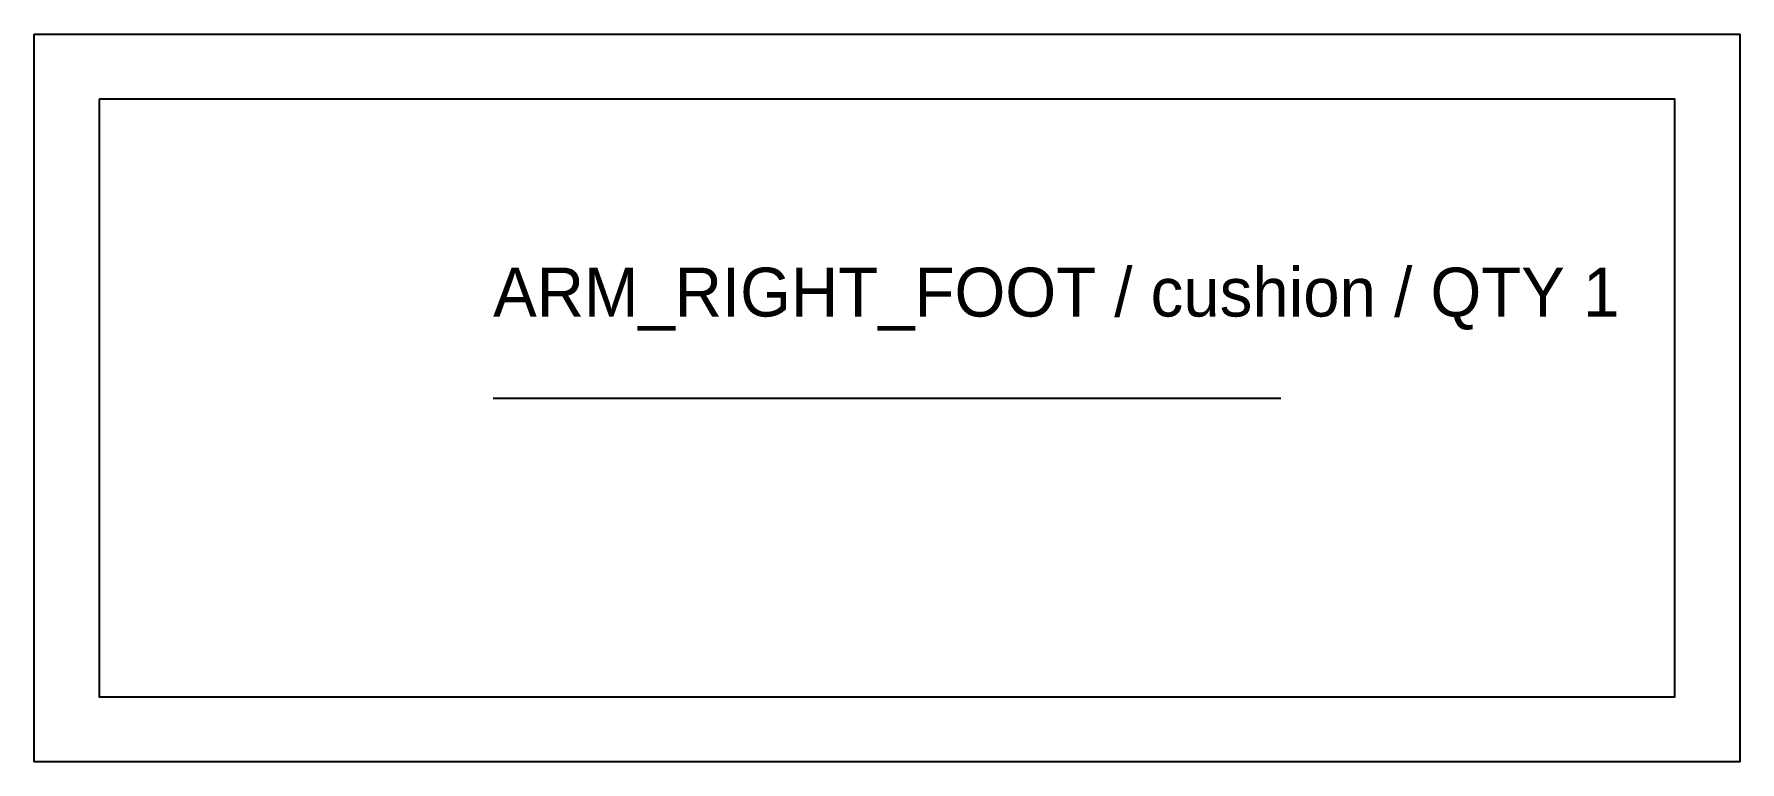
# Model space of a CAD drawing. Header units: millimetres. Extents: x -12 to 302, y -12 to 122.
import ezdxf

# ---------------------------------------------------------------- set-up
doc = ezdxf.new("R2010")
doc.units = ezdxf.units.MM
for name, color, linetype in [('CUT', 7, 'Continuous'), ('GRAIN', 3, 'Continuous'), ('ID', 7, 'Continuous'), ('SEW', 5, 'Continuous')]:
    doc.layers.add(name, color=color, linetype=linetype)

msp = doc.modelspace()

# ---------------------------------------------------------------- linework, layer by layer
at = {"layer": 'CUT'}
msp.add_lwpolyline([(-12, 122), (302, 122), (302, -12), (-12, -12)], close=True, dxfattribs=at)
at = {"layer": 'GRAIN'}
msp.add_line((72.5, 55), (217.5, 55), dxfattribs=at)
at = {"layer": 'SEW'}
msp.add_lwpolyline([(0, 110), (0, 0), (290, 0), (290, 110)], close=True, dxfattribs=at)

# ---------------------------------------------------------------- texts
at = {"layer": 'ID'}
msp.add_text('ARM_RIGHT_FOOT / cushion / QTY 1', height=9, dxfattribs=at).set_placement((72.5, 70))

doc.saveas('drawing.dxf')
